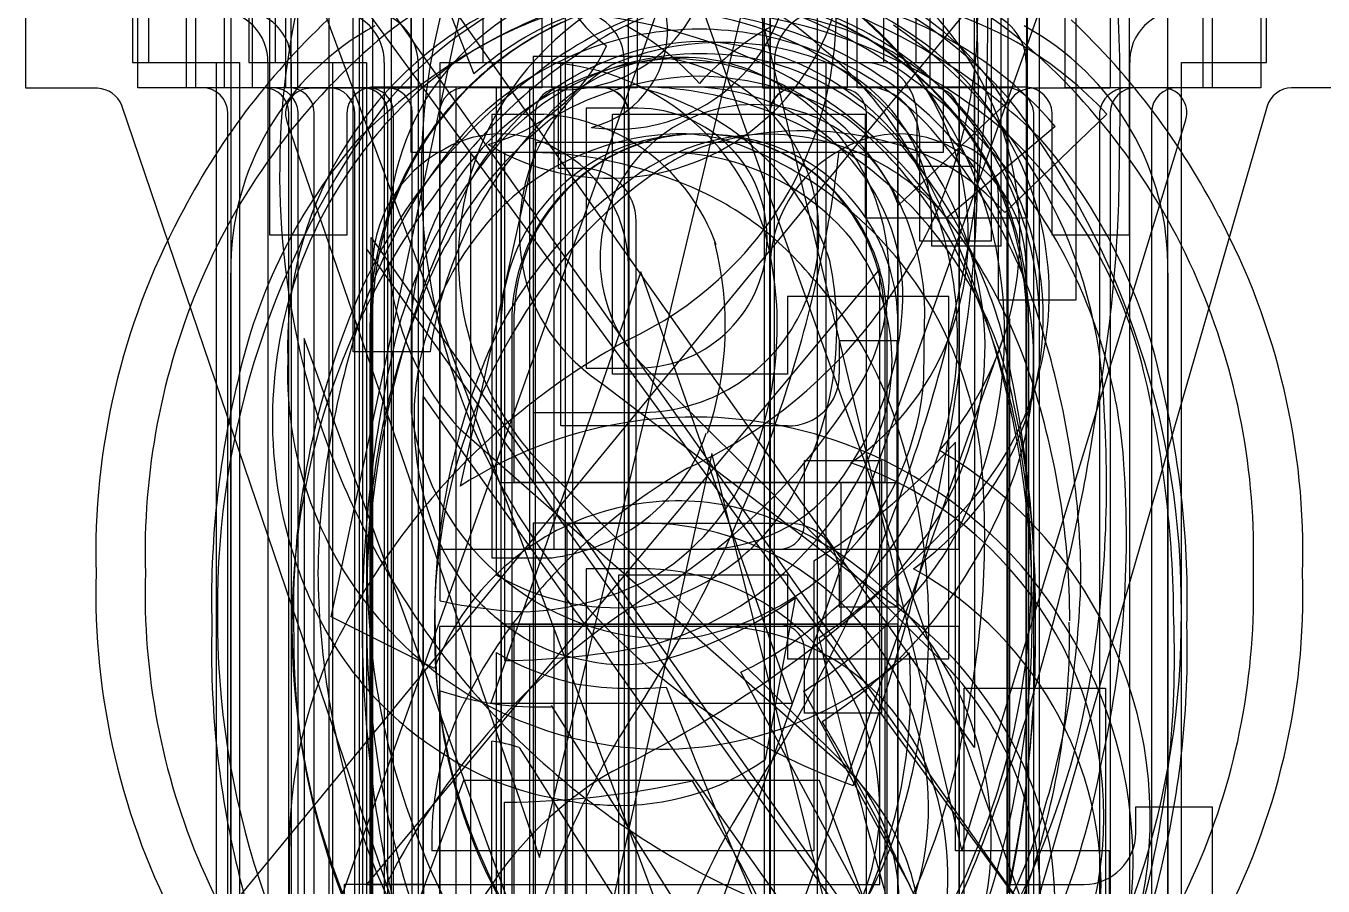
# Model space of a CAD drawing. Header units: metres. Extents: x -39 to 39, y -10 to 72.5.
# Drawn here: x -0.547 to 0.507, y 0.289 to 0.988 of the extents above; entities that cross this region are included whole.
import ezdxf

# ---------------------------------------------------------------- set-up
doc = ezdxf.new("R2010")
doc.units = ezdxf.units.M

msp = doc.modelspace()

# ---------------------------------------------------------------- linework, layer by layer
at = {"layer": 'MCD_Layer_0'}
for p, q in [((-0.4605, 1.084), (-0.4605, 0.958)), ((-0.4475, 1.085), (-0.4475, 0.958)), ((-0.366007, 1.084), (-0.366007, 0.958)), ((-0.3445, 1.084), (-0.3445, 0.958)), ((0.2235, 0.402), (-0.2575, 1.084)), ((-0.176, 1.084), (-0.176, 0.958)), ((0.1495, 1.084), (0.1495, 0.958)), ((0.176, 0.958), (0.176, 1.084)), ((0.2665, 0.832), (0.2665, 1.084)), ((0.4605, 0.958), (0.4605, 1.084)), ((0.0525, 1.063), (0.0525, 0.095)), ((0.2447, 1.059), (0.2447, 0.809)), ((-0.3585, 0.0905), (-0.0155, 1.052)), ((-0.0155, 1.052), (0.3285, 0.0905)), ((-0.4165, 0.2286), (0.2505, 1.0406)), ((-0.2813, 0.7231), (-0.2813, 1.0421)), ((0.2655, 0.269), (-0.2795, 1.042)), ((0.2235, 0.874), (0.2235, 1.042)), ((0.2505, 1.0406), (0.2505, 0.2906)), ((-0.13, 0.3126), (0.042, 1.0306)), ((0.042, 1.0306), (0.213, 0.3176)), ((-0.547, 0.9371), (-0.547, 0.9996)), ((-0.456, 0.9375), (-0.456, 1)), ((-0.4165, 0.9375), (-0.4165, 1)), ((-0.409, 0.9375), (-0.409, 1)), ((-0.3858, 0.9375), (-0.3858, 1)), ((-0.380476, 1.00001), (-0.380476, 0.213009)), ((-0.363, 0.9375), (-0.363, 1)), ((-0.349, 0.818), (-0.349, 1)), ((-0.336, 0.9375), (-0.336, 1)), ((-0.3315, 0.9375), (-0.3315, 1)), ((-0.3262, 0.9375), (-0.3262, 1)), ((-0.305, 1), (-0.008, 0.203)), ((-0.300797, 0.000041), (-0.300797, 1.000041)), ((-0.2992, 0.5081), (-0.1942, 0.9981)), ((-0.275975, 0.000041), (-0.275975, 1.000041)), ((-0.27597, 0.247739), (-0.27597, 1.00004)), ((-0.275958, 0.000039), (-0.275958, 1.000039)), ((-0.273319, 0.00004), (-0.273319, 1.00004)), ((-0.2705, 1), (0.2715, 0.26)), ((-0.265476, 1.00001), (-0.265476, 0.213009)), ((-0.250011, 0.000041), (-0.250011, 1.000041)), ((-0.234015, 0.885009), (-0.234015, 1.000009)), ((-0.234, 0.9996), (-0.234, 0.9371)), ((-0.224026, 0.000037), (-0.224026, 1.000037)), ((-0.203358, 1.000039), (-0.183158, 0.948738)), ((-0.160975, 1.000041), (-0.160975, 0.617042)), ((-0.160971, 0.247739), (-0.160971, 1.00004)), ((-0.128, 1), (-0.128, 0.9375)), ((-0.12, 0.9375), (-0.12, 1)), ((-0.109026, 1.000037), (-0.109026, 0.115036)), ((-0.057538, 0.00001), (-0.057538, 1.000009)), ((-0.057486, 0.000043), (-0.057486, 1.000043)), ((-0.057476, 0.213009), (-0.057476, 1.00001)), ((-0.0505, 1), (-0.0505, 0.9375)), ((-0.008, 0.203), (0.2763, 1)), ((0.0516, 0.9371), (0.0516, 0.9996)), ((0.057462, 1.000009), (0.057462, 0.00001)), ((0.057514, 1.000043), (0.057514, 0.000043)), ((0.057524, 0.213009), (0.057524, 1.00001)), ((0.095981, 0.218044), (0.095981, 1.000043)), ((0.12, 1), (0.12, 0.9375)), ((0.128, 0.9375), (0.128, 1)), ((0.161024, 0.617042), (0.161024, 1.000041)), ((0.16103, 1.00004), (0.16103, 0.247739)), ((0.1875, 0.9375), (0.1875, 1)), ((0.197989, 1.000041), (0.197989, 0.885042)), ((0.21098, 1.000043), (0.21098, 0.214045)), ((0.237, 1), (0.237, 0.813)), ((0.265524, 1.00001), (0.265524, 0.213009)), ((0.276025, 1.000041), (0.276025, 0.000041)), ((0.27603, 1.00004), (0.27603, 0.00004)), ((0.297, 0.9375), (0.297, 0.9996)), ((0.3058, 0.9981), (0.3058, 0.7651)), ((0.3336, 0.9996), (0.3336, 0.9371)), ((0.349, 1), (0.349, 0.818)), ((0.380524, 0.213009), (0.380524, 1.00001)), ((0.409, 1), (0.409, 0.9375)), ((0.4165, 1), (0.4165, 0.9375)), ((0.4561, 1), (0.4561, 0.9375)), ((-0.050007, 0.963), (-0.135007, 0.963)), ((-0.135007, 0.963), (-0.135007, 0.674)), ((-0.4605, 0.958), (-0.3925, 0.958)), ((-0.4475, 0.958), (-0.3735, 0.958)), ((-0.3925, 0.958), (-0.3925, 0.126)), ((-0.3735, 0.958), (-0.3735, 0.127)), ((-0.366007, 0.958), (-0.298007, 0.958)), ((-0.3505, 0.958), (-0.3505, 0.126)), ((-0.3445, 0.958), (-0.2705, 0.958)), ((-0.3315, 0.958), (-0.3315, 0.127)), ((-0.298007, 0.958), (-0.298007, 0.126)), ((-0.2705, 0.958), (-0.2705, 0.126)), ((-0.256007, 0.958), (-0.256007, 0.126)), ((-0.2285, 0.958), (-0.2285, 0.126)), ((-0.2105, 0.521), (-0.2105, 0.958)), ((-0.2105, 0.958), (-0.1265, 0.958)), ((-0.176, 0.958), (-0.103, 0.958)), ((-0.1125, 0.663), (-0.1125, 0.958)), ((-0.1125, 0.958), (0.1345, 0.958)), ((-0.103, 0.958), (-0.103, 0.126)), ((-0.061, 0.958), (-0.061, 0.126)), ((0.061, 0.126), (0.061, 0.958)), ((0.103, 0.126), (0.103, 0.958)), ((0.103, 0.958), (0.176, 0.958)), ((0.1495, 0.958), (0.2235, 0.958)), ((0.2235, 0.958), (0.2235, 0.402)), ((0.2655, 0.958), (0.2655, 0.269)), ((0.3495, 0), (0.3495, 0.958)), ((0.3915, -0.037), (0.3915, 0.958)), ((0.3915, 0.958), (0.4605, 0.958)), ((-0.078, 0.938), (-0.2665, 0.938)), ((-0.0368, 0.938), (-0.1978, 0.938)), ((-0.1978, 0.938), (-0.1978, 0.151)), ((-0.05, 0.938), (-0.165, 0.938)), ((-0.165, 0.938), (-0.165, 0.542)), ((0.138, 0.938), (-0.138, 0.938)), ((-0.138, 0.938), (-0.138, 0.563)), ((-0.0042, 0.938), (-0.1182, 0.938)), ((-0.1182, 0.938), (-0.1182, 0.563)), ((0.2655, 0.938), (0.078, 0.938)), ((-0.489, 0.9371), (-0.547, 0.9371)), ((-0.404, 0.9375), (-0.456, 0.9375)), ((-0.3535, 0.9375), (-0.4165, 0.9375)), ((-0.346, 0.9375), (-0.409, 0.9375)), ((-0.3338, 0.9375), (-0.3858, 0.9375)), ((-0.3, 0.9375), (-0.363, 0.9375)), ((-0.273, 0.9375), (-0.336, 0.9375)), ((-0.2685, 0.9375), (-0.3315, 0.9375)), ((-0.2532, 0.9375), (-0.3262, 0.9375)), ((-0.234, 0.9371), (-0.315, 0.9371)), ((-0.128, 0.9375), (-0.19, 0.9375)), ((-0.078, 0.9375), (-0.12, 0.9375)), ((-0.1145, 0.872), (-0.1145, 0.936)), ((-0.0505, 0.9375), (-0.1125, 0.9375)), ((0.1146, 0.9371), (0.0516, 0.9371)), ((0.12, 0.9375), (0.078, 0.9375)), ((0.19, 0.9375), (0.128, 0.9375)), ((0.2505, 0.9375), (0.1875, 0.9375)), ((0.3336, 0.9371), (0.2706, 0.9371)), ((0.375, 0.9375), (0.297, 0.9375)), ((0.409, 0.9375), (0.346, 0.9375)), ((0.4165, 0.9375), (0.3545, 0.9375)), ((0.4561, 0.9375), (0.3881, 0.9375)), ((0.547, 0.9375), (0.481, 0.9375)), ((-0.141, -0.0424), (-0.469, 0.9231)), ((-0.383, 0.0835), (-0.383, 0.9175)), ((-0.3335, 0.0835), (-0.3335, 0.9175)), ((-0.326, 0.0835), (-0.326, 0.9175)), ((-0.3128, 0.0835), (-0.3128, 0.9175)), ((-0.2865, 0.917), (-0.2865, 0.818)), ((-0.28, 0.0835), (-0.28, 0.9175)), ((-0.253, 0.0835), (-0.253, 0.9175)), ((-0.2485, 0.0835), (-0.2485, 0.9175)), ((-0.2332, 0.0835), (-0.2332, 0.9175)), ((-0.211, 0.9175), (-0.211, 0.563)), ((-0.1335, 0.9175), (-0.1335, 0.109)), ((-0.050007, 0.921), (-0.092007, 0.921)), ((-0.092007, 0.921), (-0.092007, 0.71)), ((-0.057, 0.0835), (-0.057, 0.9175)), ((-0.057, 0.0835), (-0.057, 0.917)), ((0.057, 0.9175), (0.057, 0.0835)), ((0.057, 0.917), (0.057, 0.0835)), ((0.1356, 0.2537), (0.1356, 0.9171)), ((0.248799, 0.924701), (0.161698, 0.842301)), ((0.461, 0.9225), (0.182, -0.0424)), ((0.211, 0.563), (0.211, 0.9175)), ((0.2496, 0.9171), (0.2496, 0.2596)), ((0.2715, 0.26), (0.2715, 0.9175)), ((0.2865, 0.818), (0.2865, 0.917)), ((0.325, 0.9175), (0.325, 0.0835)), ((0.3335, 0.9175), (0.3335, -0.037)), ((0.3671, 0.9175), (0.3671, 0.0835)), ((-0.335, 0.9101), (-0.13, 0.3126)), ((-0.1685, 0.916), (-0.1265, 0.916)), ((-0.1685, 0.916), (-0.1685, 0.556)), ((-0.0705, 0.705), (-0.0705, 0.916)), ((-0.0705, 0.916), (0.1345, 0.916)), ((0.1345, 0.916), (0.1345, 0.832)), ((0.1765, 0.916), (0.1765, 0.874)), ((0.288898, 0.906043), (0.200998, 0.831843)), ((0.213, 0.3176), (0.395, 0.9115)), ((0.330884, 0.916042), (0.247983, 0.836242)), ((0.179, 0.813), (0.179, 0.896)), ((0.113284, 0.885009), (-0.234015, 0.885009)), ((-0.1322, 0.8931), (-0.1942, 0.6141)), ((-0.134697, 0.885042), (-0.185797, 0.885042)), ((-0.185797, 0.885042), (-0.185797, 0.115042)), ((-0.03102, 0.885039), (-0.158319, 0.885039)), ((-0.158319, 0.885039), (-0.158319, 0.47244)), ((0.197989, 0.885042), (-0.135011, 0.885042)), ((-0.135011, 0.885042), (-0.135011, 0.617042)), ((0.2008, 0.8931), (-0.1322, 0.8931)), ((-0.0935, 0.872), (-0.1145, 0.872)), ((0.1765, 0.874), (0.2235, 0.874)), ((0.2428, 0.7651), (0.2428, 0.8501)), ((-0.0515, 0.095), (-0.0515, 0.829)), ((0.1345, 0.832), (0.2665, 0.832)), ((0.1887, 0.809), (0.1887, 0.83)), ((-0.2865, 0.818), (-0.349, 0.818)), ((-0.2665, 0.126), (-0.2665, 0.816)), ((-0.2665, 0.816), (0.3115, 0)), ((0.237, 0.813), (0.179, 0.813)), ((0.349, 0.818), (0.2865, 0.818)), ((0.3335, -0.037), (-0.2705, 0.807)), ((-0.2705, 0.807), (-0.2705, 0.0835)), ((0.2447, 0.809), (0.1887, 0.809)), ((0.1465, 0.7906), (-0.2705, 0.2906)), ((0.1465, 0.2906), (0.1465, 0.7906)), ((-0.380544, 0.000037), (-0.380544, 0.787037)), ((-0.265544, 0.000037), (-0.265544, 0.787037)), ((-0.0475, 0.788), (-0.1695, 0.438)), ((-0.057543, 0.787037), (-0.057543, 0.000037)), ((0.0755, 0.438), (-0.0475, 0.788)), ((0.057456, 0.787037), (0.057456, 0.000037)), ((0.265456, 0.000037), (0.265456, 0.787037)), ((0.380456, 0.787037), (0.380456, 0.000037)), ((0.2025, 0.768), (0.0715, 0.768)), ((0.0715, 0.768), (0.0715, 0.705)), ((0.2025, 0.474), (0.2025, 0.768)), ((0.3058, 0.7651), (0.2428, 0.7651)), ((-0.265523, 0.000041), (-0.265523, 0.758042)), ((-0.160958, 0.000039), (-0.160958, 0.752338)), ((-0.150522, 0.617042), (-0.150522, 0.754243)), ((0.2521, 0.75), (-0.034, -0.057)), ((0.150477, 0.754243), (0.150477, 0.617042)), ((0.161042, 0.752338), (0.161042, 0.000039)), ((0.2521, 0.0835), (0.2521, 0.75)), ((0.265477, 0.758042), (0.265477, 0.000041)), ((0.276042, 0.752338), (0.276042, 0.000039)), ((-0.267407, 0.253139), (-0.267407, 0.74694)), ((-0.2342, 0.747236), (-0.2342, 0.674236)), ((-0.152407, 0.747339), (-0.152407, 0.252639)), ((0.152393, 0.252639), (0.152393, 0.747339)), ((0.1824, 0.701236), (0.1829, 0.747236)), ((0.267393, 0.74694), (0.267393, 0.253139)), ((-0.034, -0.057), (-0.321, 0.734)), ((-0.321, 0.734), (-0.321, 0.0835)), ((0.1605, 0.732), (0.1135, 0.732)), ((0.1135, 0.732), (0.1135, 0.705)), ((0.1605, 0.516), (0.1605, 0.732)), ((-0.2188, 0.7231), (-0.2813, 0.7231)), ((-0.092007, 0.71), (-0.050007, 0.71)), ((-0.047601, 0.713901), (0.1937, 0.475201)), ((-0.0784, 0.697), (0.1547, 0.52)), ((0.0715, 0.705), (-0.0705, 0.705)), ((-0.2245, 0.126), (-0.2245, 0.687)), ((-0.2245, 0.687), (0.2885, -0.037)), ((-0.135007, 0.674), (-0.050007, 0.674)), ((0.1127, 0.39), (-0.1944, 0.66)), ((0.0715, 0.663), (-0.1125, 0.663)), ((0.208008, 0.318009), (0.208008, 0.64981)), ((0.01, 0.6406), (-0.141, -0.0424)), ((0.113299, 0.392901), (-0.1323, 0.6359)), ((0.182, -0.0424), (0.01, 0.6406)), ((0.0853, 0.583), (0.0853, 0.635)), ((0.0853, 0.635), (0.148, 0.635)), ((0.148, 0.635), (0.148, 0.4297)), ((-0.160975, 0.617042), (0.161024, 0.617042)), ((0.150477, 0.617042), (-0.150522, 0.617042)), ((-0.135011, 0.617042), (0.114989, 0.617042)), ((0.114989, 0.617042), (0.114989, 0.502041)), ((-0.040007, 0.584), (-0.135007, 0.584)), ((-0.135007, 0.584), (-0.135007, 0.168)), ((-0.1075, 0.126), (-0.1075, 0.584)), ((-0.1075, 0.584), (0.0715, 0.584)), ((-0.211, 0.563), (0.211, 0.563)), ((-0.138, 0.563), (0.0643, 0.563)), ((-0.1182, 0.563), (0.0048, 0.563)), ((-0.1685, 0.556), (-0.1195, 0.556)), ((0.093008, 0.55351), (0.093008, 0.318009)), ((-0.040007, 0.547), (-0.092007, 0.547)), ((-0.092007, 0.547), (-0.092007, 0.158)), ((-0.0655, 0.168), (-0.0655, 0.542)), ((-0.0655, 0.542), (0.0715, 0.542)), ((0.0715, 0.542), (0.0715, 0.474)), ((0.1135, 0.542), (0.1135, 0.516)), ((0.077798, 0.523265), (0.053498, 0.392065)), ((-0.2152, 0.4661), (-0.2992, 0.5081)), ((0.1135, 0.516), (0.1605, 0.516)), ((0.211, 0.5), (-0.211, 0.5)), ((-0.211, 0.5), (-0.211, 0.0835)), ((0.161024, 0.502041), (-0.160975, 0.502041)), ((-0.160975, 0.502041), (-0.160975, 0.000041)), ((-0.150522, 0.000041), (-0.150522, 0.502041)), ((-0.150522, 0.502041), (0.150477, 0.502041)), ((0.0643, 0.5017), (-0.138, 0.5017)), ((-0.138, 0.5017), (-0.138, 0.109)), ((0.114989, 0.502041), (-0.135011, 0.502041)), ((-0.135011, 0.502041), (-0.135011, 0.115042)), ((0.0178, 0.5), (-0.1182, 0.5)), ((-0.1182, 0.5), (-0.1182, 0.109)), ((0.150477, 0.502041), (0.150477, 0.000041)), ((0.161024, 0.000041), (0.161024, 0.502041)), ((0.211, 0.0835), (0.211, 0.5)), ((-0.165, 0.479), (-0.165, 0.0835)), ((0.0853, 0.4297), (0.0853, 0.4817)), ((0.0715, 0.474), (0.2025, 0.474)), ((0.1655, 0.218), (0.0335, 0.463)), ((-0.2105, 0.127), (-0.2105, 0.448)), ((0.1715, 0.289), (0.0845, 0.448)), ((0.214899, 0.135142), (0.214899, 0.450043)), ((0.214899, 0.450043), (0.329898, 0.450043)), ((0.329898, 0.450043), (0.329898, 0.084044)), ((-0.1695, 0.438), (0.0755, 0.438)), ((-0.1205, 0.436), (0.0515, 0.164)), ((0.148, 0.4297), (0.0853, 0.4297)), ((-0.1685, 0.127), (-0.1685, 0.407)), ((-0.1465, 0.402), (0.0185, 0.142)), ((-0.1915, 0.375), (-0.2985, 0.0895)), ((0.0975, 0.375), (-0.1915, 0.375)), ((0.2045, 0.0895), (0.0975, 0.375)), ((-0.158319, 0.00004), (-0.158319, 0.35744)), ((0.3545, 0.3326), (0.3545, 0.3536)), ((0.3545, 0.3536), (0.4165, 0.3536)), ((0.4165, 0.3536), (0.4165, 0.1656)), ((-0.332992, 0.20301), (-0.332992, 0.321909)), ((0.093008, 0.318009), (-0.217292, 0.318009)), ((0.333008, 0.318009), (0.208008, 0.318009)), ((0.333008, 0.20301), (0.333008, 0.318009)), ((-0.2884, 0), (-0.2884, 0.291)), ((-0.2884, 0.291), (-0.2242, 0.291)), ((-0.2705, 0.2906), (0.1465, 0.2906)), ((-0.2242, 0.291), (-0.2242, 0.2598)), ((0.2505, 0.2906), (0.3125, 0.2906))]:
    msp.add_line(p, q, dxfattribs=at)
for centre, radius, start, end in [((-0.00247, 1.069247), 0.12186, 31.465175, 233.268576), ((-0.072997, 1.05509), 0.191015, 238.916757, 24.023891), ((-0.067038, 1.044699), 0.140819, 261.584155, 17.124993), ((-0.006433, 0.817736), 0.266655, 319.058547, 86.898868), ((-0.110656, 1.057232), 0.121293, 268.183769, 2.725657), ((-0.001013, 0.71424), 0.329461, 89.856908, 140.927556), ((0.005683, 0.647015), 0.423669, 109.207528, 128.05949), ((0.001027, 0.714651), 0.329051, 39.038164, 90.211955), ((-0.005683, 0.647015), 0.423669, 51.94051, 70.792472), ((0.044355, 0.798767), 0.240134, 90.013199, 174.567398), ((-0.008881, 0.713411), 0.323041, 51.435726, 113.481898), ((-0.082002, 0.771862), 0.268645, 47.207823, 86.478384), ((-0.007015, 0.817113), 0.225387, 305.227027, 86.182143), ((0.04428, 0.798667), 0.240235, 31.643284, 89.995226), ((-0.000028, 0.749491), 0.265551, 59.817874, 123.37771), ((0.054692, 0.715798), 0.299042, 87.046945, 128.803113), ((0.055121, 0.709196), 0.305615, 40.09844, 87.190975), ((-0.091645, 0.738715), 0.339766, 14.363195, 54.117428), ((-0.026829, 0.727106), 0.307659, 116.957415, 182.006114), ((0.051436, 0.56523), 0.46621, 110.784416, 134.614618), ((-0.056934, 0.558312), 0.474997, 45.499286, 68.778873), ((0.108473, 0.711938), 0.301869, 42.542449, 76.23834), ((0.101594, 0.564401), 0.588424, 133.305667, 152.851251), ((-0.3915, 0.959), 0.041012, 358.602879, 91.397202), ((-0.3725, 0.959), 0.041012, 358.602937, 91.397063), ((0.281276, 0.870872), 0.622138, 168.020031, 178.744044), ((-0.297007, 0.959), 0.041012, 358.602811, 91.397271), ((-0.271176, 0.957324), 0.042682, 0.908089, 89.091992), ((-0.023238, 0.702955), 0.309382, 109.458664, 135.94982), ((0.293873, 0.869089), 0.51984, 165.413254, 178.597999), ((-0.034213, 0.80754), 0.223439, 121.032141, 147.376396), ((0.000382, 0.747445), 0.267796, 114.649557, 145.496508), ((-0.00574, 0.743966), 0.270941, 109.068889, 130.906202), ((-0.140485, 0.556646), 0.443472, 69.392302, 88.929242), ((-0.102, 0.959), 0.041012, 358.602811, 91.397271), ((0.050759, 0.755685), 0.25719, 107.742472, 125.124483), ((-0.107026, 0.984182), 0.081134, 283.818524, 7.838691), ((-0.027045, 0.689003), 0.3111, 40.112152, 91.155739), ((-0.040351, 0.728055), 0.272782, 53.736363, 85.510821), ((-0.020975, 0.588451), 0.413136, 49.159132, 84.97668), ((0.032628, 0.755255), 0.244956, 23.772934, 87.620106), ((0.102, 0.959), 0.041012, 88.602715, 181.397224), ((-0.072857, 0.611872), 0.41355, 55.007987, 67.800154), ((-0.180551, 0.997778), 0.291568, 336.047903, 0.438462), ((0.00882, 0.747289), 0.267117, 35.773186, 71.123105), ((-0.001024, 0.746458), 0.268956, 34.589027, 65.316494), ((-0.179134, 0.997579), 0.405149, 335.971933, 0.343663), ((0.222824, 0.957324), 0.042682, 0.908158, 89.091924), ((-1.402993, 0.926203), 1.629653, 358.481156, 2.595759), ((-0.809409, 0.98638), 1.043582, 356.551602, 0.748284), ((-0.106134, 0.560989), 0.594021, 27.241727, 46.601355), ((-1.300023, 0.926254), 1.641768, 358.378867, 2.574828), ((0.3905, 0.959), 0.041012, 88.602718, 181.397119), ((0.086172, 0.569214), 0.534769, 129.710925, 156.622949), ((-0.156964, 0.791258), 0.223619, 118.522647, 181.081486), ((0.000895, 0.720625), 0.264476, 90.193915, 110.655879), ((-0.164415, 0.793538), 0.220848, 41.903071, 61.561387), ((0.165847, 0.791385), 0.223417, 118.495687, 137.946151), ((-0.000895, 0.720625), 0.264476, 69.344121, 89.806085), ((-0.060562, 0.665753), 0.389429, 1.675028, 55.929604), ((-0.084963, 0.570365), 0.533111, 23.319304, 50.309965), ((0.157151, 0.79147), 0.22335, 358.862791, 61.490561), ((-0.000061, 0.749408), 0.265602, 123.361902, 178.136976), ((0.006928, 0.754729), 0.220579, 91.799736, 150.842004), ((-0.209807, 1.035311), 0.148795, 284.87312, 334.640233), ((0.018496, 0.745362), 0.229019, 66.25888, 113.111856), ((-0.007037, 0.75472), 0.220593, 29.158986, 88.17186), ((-0.108639, 0.618277), 0.374664, 39.489829, 70.633548), ((-0.000208, 0.749272), 0.26583, 1.890647, 59.808015), ((-0.011512, 0.738478), 0.22286, 92.440026, 177.747776), ((0.160993, 0.58498), 0.460304, 124.12173, 145.05439), ((0.001999, 0.72188), 0.263696, 110.976423, 134.766281), ((-0.000639, 0.748312), 0.216789, 89.831235, 142.227931), ((-0.013942, 0.811494), 0.15075, 60.888327, 139.399046), ((-0.047507, 0.8185), 0.144522, 269.008835, 90.991165), ((-0.023874, 0.754262), 0.206894, 358.053834, 89.203963), ((0.00294, 0.753025), 0.212095, 37.14652, 90.794282), ((-0.002718, 0.721084), 0.264697, 45.260031, 68.940005), ((-0.084094, 0.742393), 0.292277, 14.789022, 50.833682), ((0.02872, 0.77005), 0.255383, 316.575548, 50.110362), ((0.13649, 0.585533), 0.452171, 126.536331, 155.025869), ((0.012941, 0.821028), 0.159156, 122.000304, 200.227533), ((-0.133241, 0.762891), 0.195225, 17.93233, 88.021193), ((0.048018, 0.82905), 0.140685, 0.386741, 63.541567), ((0.133824, 0.915324), 0.042682, 0.907993, 89.091925), ((-0.079179, 0.601687), 0.425519, 34.903009, 55.096991), ((-0.264091, 0.915682), 0.022448, 96.160994, 176.63325), ((0.005637, 0.6988), 0.248264, 91.301079, 120.00137), ((-0.0815, 0.9135), 0.024749, 8.130336, 81.869766), ((-0.105515, 0.716619), 0.228235, 62.463955, 75.922474), ((-0.052694, 0.632268), 0.306145, 50.944341, 87.024016), ((-0.006317, 0.76621), 0.171803, 2.665636, 89.293862), ((-0.005637, 0.6988), 0.248264, 59.99863, 88.698921), ((0.07925, 0.91575), 0.022285, 93.21563, 176.784268), ((-0.0253, 0.785075), 0.179381, 329.525078, 61.824249), ((-0.050809, 0.723289), 0.282867, 1.156937, 52.599322), ((0.136274, 0.895303), 0.042732, 0.934672, 87.68471), ((0.26425, 0.91575), 0.022285, 3.215766, 86.784396), ((-0.489818, 0.914646), 0.022469, 22.102733, 87.913261), ((-0.4035, 0.917), 0.020506, 1.397496, 91.396996), ((-0.354, 0.917), 0.020506, 1.397503, 88.602582), ((-0.3465, 0.917), 0.020506, 1.397358, 88.602642), ((-0.315834, 0.916811), 0.020306, 87.644887, 199.297394), ((-0.3333, 0.917), 0.020506, 1.397353, 91.397058), ((-0.3005, 0.917), 0.020506, 1.397503, 88.602582), ((-0.2735, 0.917), 0.020506, 1.397503, 88.602582), ((-0.269, 0.917), 0.020506, 1.397432, 88.602525), ((-0.025722, 0.813086), 0.227789, 149.703353, 222.225626), ((-0.2537, 0.917), 0.020506, 1.397431, 88.602569), ((-0.1905, 0.917), 0.020506, 88.603044, 178.602504), ((-0.113, 0.917), 0.020506, 88.603013, 178.602576), ((-0.079318, 0.915091), 0.022448, 6.161091, 86.63334), ((0.0775, 0.917), 0.020506, 88.603029, 178.60254), ((0.1151, 0.9166), 0.020506, 1.397352, 91.397018), ((0.1905, 0.917), 0.020506, 1.397496, 91.396956), ((0.2701, 0.9166), 0.020506, 88.602973, 178.602576), ((0.249182, 0.915091), 0.022448, 6.161092, 86.633319), ((0.347318, 0.915091), 0.022448, 93.366681, 173.838908), ((0.354, 0.917), 0.020506, 88.603004, 178.602504), ((0.3876, 0.917), 0.020506, 88.603022, 178.602649), ((0.375637, 0.917298), 0.020212, 343.331134, 91.806031), ((0.4815, 0.916), 0.021506, 91.332294, 162.407638), ((0.288373, 0.51566), 0.679877, 143.307558, 180.375882), ((-0.03904, 0.715621), 0.289224, 135.576815, 142.080473), ((0.044465, 0.798664), 0.125237, 90.075615, 174.530891), ((-0.050507, 0.8155), 0.105501, 270.271555, 89.728445), ((-0.097263, 0.727444), 0.214835, 18.890884, 63.080746), ((0.044386, 0.798773), 0.125127, 20.357057, 90.039443), ((-0.851702, 0.995458), 1.086364, 351.885132, 356.207849), ((-0.287557, 0.515821), 0.678983, 359.610016, 36.731724), ((0.131708, 0.620386), 0.427596, 137.530079, 164.632913), ((0.090531, 0.649016), 0.337349, 128.288951, 159.619313), ((0.116223, 0.675867), 0.338336, 136.304193, 171.97516), ((-0.13664, 0.757155), 0.159169, 19.39069, 86.347464), ((-0.091319, 0.648658), 0.338119, 20.397015, 51.643845), ((-0.130594, 0.620822), 0.426406, 15.350231, 42.536821), ((0.059624, 0.605538), 0.444581, 139.018631, 167.851267), ((-0.0011, 0.747916), 0.266309, 145.399411, 180.210153), ((-0.161544, 0.809668), 0.090369, 60.134898, 119.865102), ((-0.013033, 0.689268), 0.2109, 90.3714, 111.521121), ((0.000054, 0.749667), 0.150375, 59.807972, 123.444825), ((-0.000129, 0.748527), 0.151513, 89.916201, 114.644331), ((0.054513, 0.716123), 0.18367, 87.008828, 128.810725), ((0.000442, 0.708318), 0.191721, 71.982784, 108.017216), ((-0.017947, 0.754139), 0.146068, 66.670552, 88.608541), ((-0.000102, 0.746519), 0.153521, 65.610263, 89.927284), ((0.084312, 0.641358), 0.261319, 75.059606, 107.235194), ((0.05525, 0.709383), 0.190366, 40.037668, 87.336238), ((0.161556, 0.809669), 0.090369, 60.134747, 119.865253), ((0.000181, 0.747781), 0.267213, 359.819514, 34.502106), ((0.007434, 0.746556), 0.26867, 1.233159, 35.727084), ((-0.03063, 0.610541), 0.403325, 14.863361, 46.067726), ((-0.059624, 0.605538), 0.444581, 12.148733, 40.981369), ((0.009432, 0.669535), 0.355845, 141.023024, 163.186753), ((-0.156713, 0.791195), 0.10891, 117.228532, 182.187979), ((-0.022001, 0.701346), 0.196413, 110.379935, 136.089474), ((-0.005046, 0.744073), 0.156131, 110.160994, 176.965575), ((-0.141328, 0.551821), 0.333287, 69.130264, 88.859901), ((-0.000393, 0.748279), 0.15163, 114.514305, 145.601755), ((-0.166374, 0.791195), 0.10891, 357.812021, 62.771468), ((0.051555, 0.754284), 0.143775, 108.101633, 125.148875), ((-0.027074, 0.688774), 0.196305, 40.146291, 91.151726), ((-0.075636, 0.606257), 0.304757, 55.152884, 67.721884), ((0.16655, 0.790992), 0.109165, 117.25572, 182.076525), ((0.008682, 0.74724), 0.152218, 35.734607, 70.400771), ((-0.000216, 0.747521), 0.152658, 34.433288, 65.415934), ((-0.738567, 0.979883), 0.857118, 351.845657, 353.644951), ((0.108482, 0.712317), 0.186595, 41.616, 76.61332), ((0.200242, 0.850543), 0.04256, 359.40322, 89.248744), ((0.156886, 0.791396), 0.108658, 357.70067, 62.798076), ((-0.008649, 0.715456), 0.280114, 340.735715, 38.398011), ((0.29528, 0.867334), 0.636224, 178.453188, 193.287281), ((0.133556, 0.632742), 0.393759, 140.895606, 164.026772), ((0.288771, 0.866915), 0.514798, 178.342136, 193.400337), ((-0.000139, 0.749437), 0.15046, 123.335311, 178.169665), ((-0.182653, 0.99914), 0.294041, 312.34409, 335.97157), ((-0.000029, 0.749475), 0.150582, 1.814314, 59.817272), ((-0.133547, 0.632747), 0.393749, 15.972919, 39.104704), ((-0.760244, 0.878391), 0.986343, 350.05866, 0.268197), ((-0.77333, 0.879268), 1.114419, 350.128245, 0.027716), ((0.160709, 0.585166), 0.344991, 123.80166, 145.767442), ((-0.094058, 0.829444), 0.04256, 359.402914, 89.248786), ((-0.057787, 0.619718), 0.319123, 11.254368, 51.654052), ((0.485858, 0.514211), 0.756364, 152.607632, 180.228096), ((0.137639, 0.584823), 0.338534, 125.844432, 154.691525), ((-0.109021, 0.617904), 0.260115, 39.495634, 70.594409), ((-0.078797, 0.602066), 0.310003, 34.884737, 55.115973), ((-0.762241, 0.986703), 0.881527, 347.679874, 351.625069), ((0.029839, 0.750641), 0.249388, 305.257831, 24.484745), ((-0.149255, 0.56458), 0.440434, 18.008345, 41.52103), ((-0.484739, 0.514721), 0.755047, 359.732839, 27.400584), ((0.25373, 0.50098), 0.584647, 143.512187, 180.10181), ((-0.076864, 0.603375), 0.422654, 14.243138, 34.894878), ((0.090511, 0.559787), 0.580739, 151.947196, 181.607092), ((-0.022604, 0.70152), 0.195859, 136.003755, 141.790764), ((-0.000902, 0.747758), 0.151505, 145.330408, 180.158237), ((-0.18144, 0.998275), 0.407538, 312.313125, 336.014597), ((-0.000304, 0.747579), 0.152697, 359.910141, 34.396718), ((0.009193, 0.747003), 0.151942, 2.012447, 35.919622), ((-0.737502, 0.982235), 0.971446, 347.683176, 351.706415), ((-0.088916, 0.560362), 0.579062, 358.331364, 28.076826), ((0.008093, 0.67038), 0.239303, 140.47822, 163.370241), ((-0.233166, 0.743973), 0.296395, 340.082267, 15.463638), ((-0.107375, 0.738091), 0.355173, 330.09228, 13.831252), ((0.045313, 0.798905), 0.241075, 174.621606, 222.544087), ((-0.250528, 0.744566), 0.271535, 341.186803, 14.379599), ((-0.009111, 0.715539), 0.165555, 340.74339, 37.072485), ((-0.094808, 0.735621), 0.304388, 341.889205, 15.506884), ((0.044512, 0.7988), 0.12527, 174.594653, 222.666387), ((-0.968545, 1.023945), 1.091053, 342.425638, 348.08088), ((-0.159842, 0.74212), 0.271448, 332.075694, 11.664099), ((0.111869, 0.559774), 0.562105, 156.778993, 181.65905), ((-0.17927, 0.995016), 0.288715, 294.838586, 312.399186), ((-0.151255, 0.563684), 0.327534, 18.081883, 42.116778), ((-0.111968, 0.559774), 0.562104, 358.340924, 23.221019), ((0.010659, 0.667944), 0.357482, 162.999456, 180.6218), ((0.32169, 0.511243), 0.651511, 155.980052, 181.794255), ((0.246654, 0.50433), 0.461891, 143.474012, 180.544422), ((-0.086349, 0.771452), 0.251664, 325.801038, 0.62558), ((-0.077212, 0.603287), 0.308004, 14.261745, 34.867108), ((-0.951594, 1.019053), 1.188504, 342.401179, 348.150749), ((0.32889, 0.540965), 0.598696, 157.869902, 179.757385), ((0.005664, 0.82654), 0.154426, 203.080915, 237.018583), ((-0.326495, 0.541191), 0.596299, 0.221864, 22.200297), ((0.764052, 0.497421), 1.038059, 166.423392, 179.796913), ((0.008365, 0.668236), 0.240186, 162.898763, 180.708637), ((0.291404, 0.864139), 0.516727, 193.033271, 209.4595), ((-0.698482, 0.509393), 0.971518, 359.510893, 13.798011), ((0.384155, 0.533939), 0.694121, 163.274292, 179.210742), ((0.323489, 0.510693), 0.53838, 156.01496, 182.176911), ((0.217682, 0.22836), 0.575036, 118.646344, 135.022931), ((-0.040731, 0.72787), 0.272733, 310.667287, 0.23743), ((-0.394933, 0.532278), 0.704923, 0.912132, 16.602834), ((0.29593, 0.865762), 0.636498, 193.136063, 209.378698), ((-0.029188, 0.705868), 0.305292, 178.035044, 272.363097), ((-1.37553, 0.934586), 1.6029, 346.228243, 351.87738), ((-0.080423, 0.603053), 0.426183, 3.849538, 14.167469), ((-0.480441, 0.50343), 0.865643, 0.103922, 14.078606), ((0.359953, 0.521037), 0.756216, 166.380925, 181.510745), ((-0.17698, 0.991125), 0.399252, 294.771629, 312.530552), ((-0.048625, 0.718715), 0.231685, 280.400368, 355.67336), ((0.0725, 0.704), 0.041012, 268.602758, 1.39712), ((-0.326496, 0.505369), 0.6273, 359.933592, 18.146794), ((-0.359953, 0.521037), 0.756216, 358.489255, 13.619075), ((-0.304302, 0.960091), 0.508687, 303.437769, 328.473161), ((-0.964219, 1.020738), 1.085991, 337.154745, 342.513022), ((-1.307205, 0.920474), 1.64824, 346.131818, 351.899085), ((-0.07222, 0.60462), 0.302837, 3.662567, 14.249949), ((-0.484503, 0.520593), 0.757108, 359.788649, 12.3093), ((-0.621804, 0.615807), 0.952481, 350.172545, 3.691753), ((0.015702, 0.667888), 0.362524, 180.604305, 199.887871), ((-0.023958, 0.702239), 0.212098, 187.586827, 274.64023), ((0.016837, 0.667935), 0.248653, 180.615205, 199.810229), ((-0.003759, 0.318903), 0.351296, 30.860459, 122.827315), ((-0.346692, 0.500563), 0.532911, 0.438505, 18.011404), ((-0.134255, 0.703443), 0.14727, 302.328136, 341.617418), ((-0.115836, 0.752296), 0.278432, 316.216741, 340.845787), ((-0.985665, 1.028642), 1.22388, 337.212138, 342.455567), ((-0.137559, 0.705814), 0.193536, 302.174915, 341.061056), ((0.020552, 0.344735), 0.345531, 273.88995, 59.678685), ((-0.186962, 1.004044), 0.530549, 312.344358, 318.112306), ((0.220292, 0.227985), 0.57715, 135.179721, 143.423025), ((0.024505, 0.345385), 0.30401, 273.675361, 71.097248), ((-0.066421, 0.724778), 0.274041, 309.394246, 342.198878), ((0.229155, 0.215443), 0.477237, 120.031705, 134.862454), ((0.003, 0.7018), 0.138812, 270.74297, 328.852189), ((-0.116514, 0.752762), 0.394247, 316.250924, 340.789494), ((-0.51068, 0.573914), 0.742367, 347.185804, 3.865855), ((-0.498519, 0.573328), 0.845333, 347.381953, 3.957163), ((-0.085406, 0.697347), 0.184771, 281.047538, 333.533818), ((-0.17795, 0.993117), 0.516403, 301.648225, 312.421923), ((-0.017896, 0.391029), 0.211103, 67.526332, 159.168996), ((0.30081, 0.867307), 0.526478, 209.25628, 228.794778), ((-0.489259, 1.243048), 0.956802, 295.961711, 317.325791), ((-0.923521, 0.999868), 1.040389, 332.496211, 337.343733), ((-0.052147, 0.639447), 0.174131, 198.683724, 224.238295), ((-0.045359, 0.352592), 0.23147, 304.573762, 88.675191), ((-0.041239, 0.327936), 0.278339, 3.762292, 68.050679), ((0.0648, 0.5835), 0.020506, 268.602744, 358.602825), ((0.0725, 0.543), 0.041012, 358.602937, 91.397103), ((0.209808, 0.235654), 0.564161, 143.414062, 155.119728), ((-0.141293, 0.717184), 0.162651, 277.699961, 301.834391), ((-0.111054, 0.745186), 0.270066, 285.734033, 316.603774), ((-0.122208, 0.774402), 0.386887, 302.470891, 326.523899), ((0.303314, 0.869403), 0.644719, 209.338756, 228.746009), ((0.205838, 0.240009), 0.443377, 134.966068, 143.569096), ((-0.952691, 1.013771), 1.18772, 332.558019, 337.257429), ((-1.397649, 0.942887), 1.626361, 339.416656, 346.129708), ((0.09051, 0.527213), 0.580739, 178.392905, 208.052823), ((0.111869, 0.527226), 0.562105, 178.340953, 203.221012), ((0.004392, 0.664864), 0.350861, 200.051775, 205.835061), ((0.384158, 0.553062), 0.694124, 180.789295, 196.725673), ((0.327902, 0.54584), 0.597707, 180.224289, 202.148432), ((-0.066152, 0.711885), 0.19655, 239.806951, 274.713732), ((-0.153323, 0.759575), 0.247907, 272.965006, 298.640051), ((-0.04802, 0.352794), 0.194371, 295.936521, 87.637244), ((0.031825, 0.28908), 0.294414, 354.331609, 61.169017), ((-0.325513, 0.545614), 0.595317, 337.781335, 359.796495), ((-0.394937, 0.554722), 0.704926, 343.3972, 359.087832), ((-0.111968, 0.527226), 0.562104, 336.778976, 1.659073), ((-0.088915, 0.526638), 0.579061, 331.923155, 1.66864), ((0.274231, 0.024097), 0.592095, 120.244242, 153.37979), ((-0.126473, 0.89782), 0.386075, 257.429306, 267.917874), ((-0.049806, 0.646478), 0.180748, 225.452317, 237.13108), ((-0.89259, 0.976408), 1.002141, 327.476365, 332.869271), ((-0.126502, 0.821209), 0.361261, 285.427252, 304.438329), ((-0.117002, 0.818003), 0.390804, 303.202118, 310.537626), ((-0.037606, 0.251704), 0.330097, 12.473284, 54.368247), ((-1.353446, 0.929565), 1.695314, 339.682273, 346.208108), ((-0.751631, 0.494009), 1.024508, 348.165644, 1.330636), ((0.288373, 0.50674), 0.679877, 179.624133, 216.692434), ((-0.060225, 0.632979), 0.278808, 205.724227, 224.729443), ((0.487022, 0.508371), 0.757527, 179.786026, 207.3708), ((-0.083307, 0.715635), 0.278331, 294.813702, 313.278079), ((-0.485899, 0.50786), 0.756207, 332.62098, 0.253036), ((-0.287557, 0.506579), 0.678983, 323.268284, 0.38997), ((0.359953, 0.481163), 0.756216, 178.489257, 193.619075), ((0.253738, 0.499106), 0.584655, 179.91822, 216.487501), ((0.764053, 0.50478), 1.03806, 180.203094, 193.576601), ((0.247227, 0.49584), 0.462462, 179.491892, 216.502092), ((0.20732, 0.236982), 0.44637, 143.369501, 154.747144), ((0.012604, 0.31317), 0.186902, 14.194169, 88.406869), ((0.0648, 0.4812), 0.020506, 1.397175, 91.397256), ((-0.345862, 0.499422), 0.532091, 341.971128, 0.562093), ((-0.698483, 0.492807), 0.971519, 346.201996, 0.4891), ((-0.311805, 0.491466), 0.612329, 341.713963, 1.139374), ((-0.007089, 0.3091), 0.359245, 328.069742, 31.930258), ((-0.400114, 0.473813), 0.785933, 345.045419, 2.274215), ((-0.359953, 0.481163), 0.756216, 346.380925, 1.510743), ((0.23171, 0.488123), 0.561217, 179.722244, 216.863426), ((0.231925, 0.488095), 0.446432, 179.724342, 216.788383), ((-0.166649, 1.124483), 0.652096, 270.731958, 281.394389), ((-0.073962, 0.602594), 0.130827, 235.585756, 258.787235), ((6.06785, 1.929173), 6.141611, 193.542629, 196.527845), ((-0.252965, 0.449351), 0.42449, 259.599085, 3.982952), ((-0.051299, 0.674449), 0.226116, 239.811619, 258.339386), ((-0.058691, 0.629749), 0.160726, 255.327625, 266.857763), ((-0.032612, 0.702644), 0.302232, 273.036869, 312.224609), ((-0.108536, 0.742383), 0.381312, 303.096854, 316.548597), ((-0.000287, 0.276868), 0.277429, 358.168451, 45.634741), ((0.045071, 0.323075), 0.378065, 156.635202, 180.176638), ((-0.062144, 0.603377), 0.134219, 267.712727, 283.680169), ((0.302206, 0.869776), 0.529255, 228.857162, 250.425457), ((-0.911023, 0.986867), 1.138352, 327.540423, 332.793242), ((-0.323987, 0.566261), 0.65058, 312.13809, 349.995299), ((-0.130462, 0.684073), 0.249272, 251.271235, 272.290333), ((-0.053271, 0.757502), 0.307625, 261.827785, 274.899054), ((4.032748, 2.034313), 4.357572, 201.305919, 206.676055), ((-0.059196, 0.635197), 0.281102, 224.903094, 237.748795), ((0.517294, 0.058207), 0.680491, 146.114005, 159.240069), ((0.033153, 0.326861), 0.250601, 156.344907, 182.024214), ((-1.290656, -0.40902), 1.620246, 27.078812, 30.895745), ((-0.186364, 0.277499), 0.130727, 72.245492, 82.145983), ((-0.343547, 0.513489), 0.566417, 329.740798, 349.396753), ((-0.073637, 0.602624), 0.245902, 236.544231, 258.728074), ((-0.064929, 0.56195), 0.20709, 268.181277, 304.880364), ((-0.010352, 0.244875), 0.190271, 316.954379, 49.705262), ((-0.000602, 0.276612), 0.162778, 358.235774, 45.594271), ((0.080028, 0.123849), 0.299473, 120.152845, 183.761972), ((0.302192, 0.869585), 0.644116, 228.831727, 249.487655), ((-0.31334, 0.505436), 0.650308, 328.985814, 349.655721), ((-0.165749, 1.101394), 0.743991, 270.572276, 282.429118), ((0.520484, 0.056917), 0.568855, 145.891538, 159.233663), ((-1.318858, -0.425189), 1.53774, 27.155232, 31.349875), ((-0.061017, 0.633035), 0.278268, 257.403538, 267.840592), ((-0.043839, 0.2965), 0.24572, 312.383922, 14.735323), ((0.132732, 0.467015), 0.428689, 195.382508, 222.4269), ((-0.131613, 0.466577), 0.427494, 317.506223, 344.63434), ((-0.044593, 0.328251), 0.281665, 291.229631, 3.653693), ((-0.602308, 0.643864), 0.891736, 326.347768, 340.139139), ((-0.16717, 0.443314), 0.344813, 319.009977, 341.64678), ((-1.232442, -0.371041), 1.551142, 20.297409, 26.808548), ((0.311941, 0.333159), 0.042563, 270.752332, 359.247668), ((0.09053, 0.437983), 0.337348, 200.380652, 231.711089), ((-0.091318, 0.438342), 0.338118, 308.356115, 339.603019), ((0.009401, 0.276326), 0.279228, 302.565768, 9.622415), ((0.0874, 0.518499), 0.53618, 203.39493, 230.243608), ((-0.086185, 0.517343), 0.534514, 309.735499, 336.662814), ((0.073495, 0.403598), 0.459617, 192.630048, 220.500038), ((0.513212, 0.058828), 0.676455, 159.166748, 173.294991), ((-0.149275, 0.435515), 0.440457, 318.479584, 341.99104), ((-0.073495, 0.403598), 0.459617, 319.499962, 347.369952)]:
    msp.add_arc(centre, radius, start, end, dxfattribs=at)

doc.saveas('drawing.dxf')
